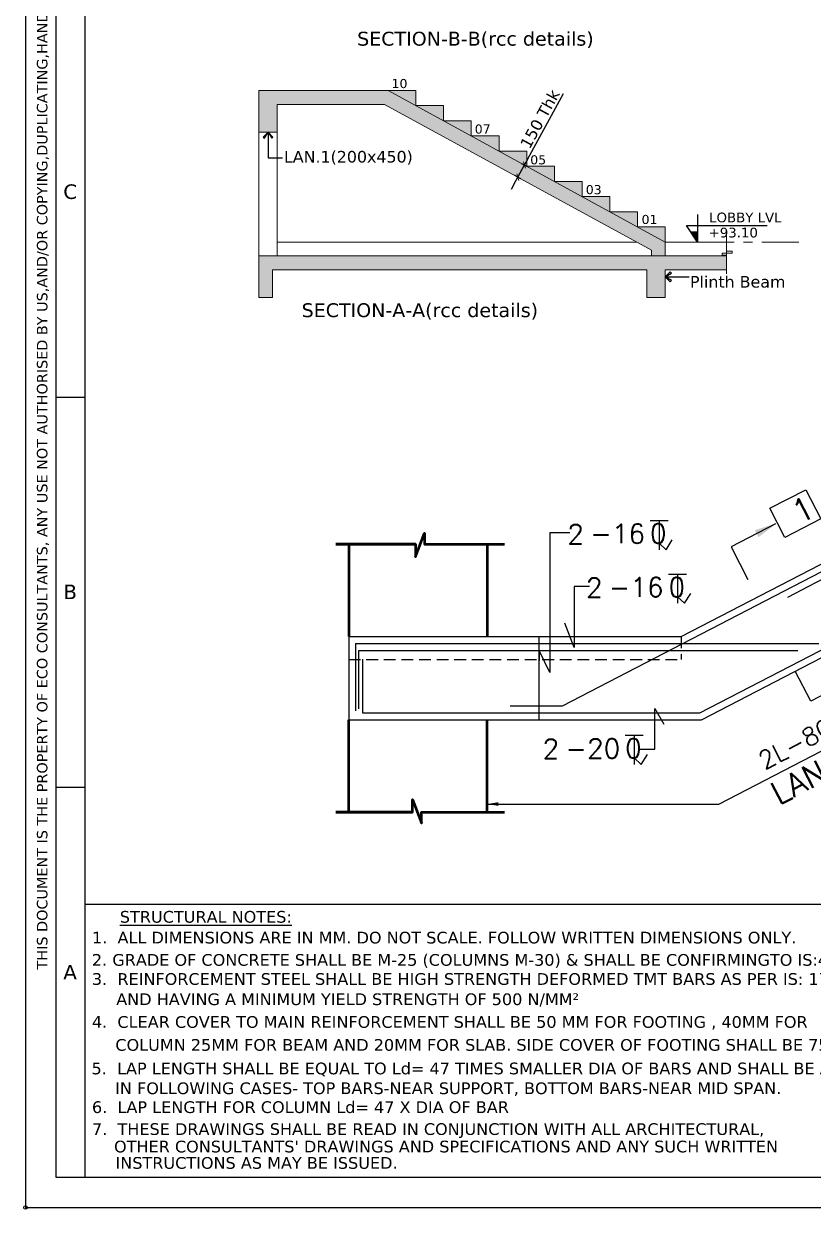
# Model space of a CAD drawing. Extents: x 1878645 to 3043969, y -1160829 to -603973.
# Drawn here: x 2309288 to 2317833, y -794596 to -781772 of the extents above; entities that cross this region are included whole.
import ezdxf
from ezdxf.enums import TextEntityAlignment as Align

# ---------------------------------------------------------------- set-up
doc = ezdxf.new("R2010")
doc.units = 0
doc.header["$LTSCALE"] = 100
doc.header["$PDMODE"] = 66
doc.linetypes.add('Grids', pattern=[7, 4, -1, 1, -1])
doc.linetypes.add('Hidden', pattern=[9.525, 6.35, -3.175])
doc.layers.get('Defpoints').update_dxf_attribs({"lineweight": 0})
for name, color, linetype in [('A-ANNO-SYMB', 4, 'Continuous'), ('A-ANNO-TEXT', 8, 'Continuous'), ('B-TXT', 7, 'Continuous'), ('BM-ECO', 2, 'Hidden'), ('Dim', 3, 'Continuous'), ('ECO-NOTES', 7, 'Continuous'), ('REINFORCE', 5, 'Continuous'), ('SLAB.LINE', 4, 'Continuous'), ('Text', 31, 'Continuous')]:
    doc.layers.add(name, color=color, linetype=linetype)
for name, color, linetype, lineweight in [('A-FLOR-PATT', 8, 'Continuous', 0), ('A-GRID', 8, 'Grids', 0), ('A-WALL-BRCK', 7, 'Continuous', 0), ('coloumn', 30, 'Continuous', 53), ('staircase', 8, 'Continuous', 25)]:
    doc.layers.add(name, color=color, linetype=linetype, lineweight=lineweight)
doc.styles.add('ROMANS', font='simplex.shx', dxfattribs={"width": 0.75})
doc.styles.add('ROMDIM', font='simplex.shx', dxfattribs={"height": 250})
doc.styles.add('sobha.sed', font='swisscl.ttf', dxfattribs={"width": 0.8})
doc.styles.get("Standard").update_dxf_attribs({"font": 'verdana.ttf'})
doc.dimstyles.new('DIM-050', dxfattribs={"dimscale": 50, "dimtxt": 2, "dimasz": 1.5, "dimexe": 0, "dimexo": 0, "dimgap": 0.5, "dimtad": 1, "dimdec": 0, "dimzin": 0, "dimdsep": 46, "dimtxsty": 'Standard', "dimblk": 'TAG-DIM-ARROW', "dimcen": 1, "dimclre": 8, "dimclrt": 7, "dimadec": 0, "dimazin": 0, "dimtfac": 1, "dimtdec": 0, "dimtmove": 0, "dimatfit": 3, "dimldrblk": 'TAG-LED-ARROW', "dimfxl": 1, "dimtfill": 1, "dimtolj": 1, "dimtzin": 0, "dimlwd": -1, "dimlwe": 5, "dimarcsym": 0})

# ---------------------------------------------------------------- blocks, each defined once
blk = doc.blocks.new('TAG - LEVEL VERTICAL')
blk.add_hatch(color=256).paths.add_polyline_path([(0, 1.65), (0, 4.34), (-1.75, 4.34)])
for p, q in [((0, 8.83), (0, 1.65)), ((-2.83, 6), (17.95, 6)), ((0, 1.65), (-2.83, 6)), ((-1.75, 4.34), (0, 4.34))]:
    blk.add_line(p, q)
at = {"color": 7}
for tag, p in [('LVL', (3.03, 6.78)), ('HEIGHT', (2.91, 2.89))]:
    blk.add_attdef(tag, p, '', height=2.5, dxfattribs=at)
blk = doc.blocks.new('TAG-DIM-ARROW')
for p, q in [((-1, 0), (0, 0)), ((0, -0.5), (0, 0.5))]:
    blk.add_line(p, q)
at = {"lineweight": 20}
blk.add_line((-0.35, -0.35), (0.35, 0.35), dxfattribs=at)
blk = doc.blocks.new('TAG-LED-ARROW')
blk.add_line((0, 0), (-1, 0))
blk.add_lwpolyline([(-0.71, -0.71), (0, 0), (-0.71, 0.71), (-0.88, 0.53), (0, 0), (-0.88, -0.53)], close=True)
blk = doc.blocks.new('A2')
at = {"layer": 'Dim', "linetype": 'ByBlock', "lineweight": -2, "extrusion": (0, 0, -1)}
blk.add_lwpolyline([(6, 0), (12.2, 0)], dxfattribs=at)
blk.add_solid([(6, -1), (0, 0), (6, 1)], dxfattribs=at)
blk = doc.blocks.new('A3')
at = {"layer": 'Dim', "linetype": 'ByBlock', "lineweight": -2}
blk.add_line((0, 3.59), (0, -3.59), dxfattribs=at)
blk.add_blockref('A2', (0, 0), dxfattribs=at)
blk = doc.blocks.new('T-V')
at = {"layer": 'B-TXT', "linetype": 'Continuous'}
for p, q in [((1348, 187), (1582, 187)), ((1465, 187), (1465, -191)), ((1465, -106), (1555, -191)), ((1555, -191), (1637, -63))]:
    blk.add_line(p, q, dxfattribs=at)
at = {"layer": 'B-TXT', "linetype": 'Continuous', "style": 'ROMANS'}
for s, p in [('-', (571, -107)), ('0', (1347, -107))]:
    blk.add_text(s, height=250, dxfattribs=at).set_placement(p)
blk.add_attdef('T', text='', height=250, dxfattribs=at).set_placement((490, -113), align=Align.RIGHT)
blk.add_attdef('V', (854, -108), '', height=250, dxfattribs=at)
blk = doc.blocks.new('*D1296')
at = {"layer": 'Defpoints', "color": 0, "transparency": 16777216}
for p in [(2314732, -783314), (2314635, -783432), (2314660, -783446)]:
    blk.add_point(p, dxfattribs=at)
at = {"layer": 'Dim', "color": 0, "transparency": 16777216}
for p, q in [((2314743, -783235), (2315130, -782525)), ((2314635, -783432), (2314707, -783300)), ((2314599, -783498), (2314563, -783564))]:
    blk.add_line(p, q, dxfattribs=at)
at = {"layer": 'Dim', "color": 8, "linetype": 'Hidden', "lineweight": 5, "transparency": 16777216}
for p, q in [((2314732, -783314), (2314707, -783300)), ((2314660, -783446), (2314635, -783432))]:
    blk.add_line(p, q, dxfattribs=at)
at = {"layer": 'Dim', "color": 0, "transparency": 16777216, "xscale": 75, "yscale": 75, "zscale": 75}
for p, rotation in [((2314707, -783300), 241.3362117109621), ((2314635, -783432), 61.33621171096212)]:
    blk.add_blockref('TAG-DIM-ARROW', p, dxfattribs=dict(at, rotation=rotation))
at = {"layer": 'Dim', "color": 7, "transparency": 16777216, "insert": (2314875, -782802), "char_height": 125, "attachment_point": 5, "rotation": 61.3362, "bg_fill": 3, "box_fill_scale": 1.1, "bg_fill_color": 256, "bg_fill_true_color": 13158600, "bg_fill_transparency": 0}
blk.add_mtext('\\A1;150 Thk', dxfattribs=at)

msp = doc.modelspace()

# ---------------------------------------------------------------- hatches: boundary and pattern name
at = {"layer": 'Dim', "transparency": 33554546}
h = msp.add_hatch(color=8, dxfattribs=at)
h.paths.add_polyline_path([(2311831.99521, -782494.07027), (2311831.99521, -782944.07027), (2312031.99521, -782944.07027), (2312031.99521, -782644.07027), (2313193.67152, -782644.07027), (2316081.99521, -784223.02056), (2316081.99521, -784284.07027), (2316231.99521, -784284.07027), (2316231.99521, -784134.07082), (2313231.99521, -782494.07027)])
h.paths.add_polyline_path([(2313531.99521, -782658.07033), (2313531.99521, -782494.07027), (2313231.99521, -782494.07027)], flags=17)
h.paths.add_polyline_path([(2313831.99521, -782658.07027), (2313531.99511, -782658.07027), (2313831.99521, -782822.07038)], flags=17)
h.paths.add_polyline_path([(2314131.99521, -782822.07027), (2313831.99501, -782822.07027), (2314131.99521, -782986.07044)], flags=17)
h.paths.add_polyline_path([(2314431.99521, -782986.07027), (2314131.99491, -782986.07027), (2314431.99521, -783150.07049)], flags=17)
h.paths.add_polyline_path([(2314731.99521, -783314.07055), (2314731.99521, -783150.07027), (2314431.99481, -783150.07027)], flags=17)
h.paths.add_polyline_path([(2315031.99521, -783478.0706), (2315031.99521, -783314.07027), (2314731.99471, -783314.07027)], flags=17)
h.paths.add_polyline_path([(2315331.99521, -783478.07027), (2315031.99461, -783478.07027), (2315331.99521, -783642.07066)], flags=17)
h.paths.add_polyline_path([(2315631.99521, -783642.07027), (2315331.99451, -783642.07027), (2315631.99521, -783806.07071)], flags=17)
h.paths.add_polyline_path([(2315931.99521, -783806.07027), (2315631.99441, -783806.07027), (2315931.99521, -783970.07077)], flags=17)
h.paths.add_polyline_path([(2316231.99521, -784134.07082), (2316231.99521, -783970.07027), (2315931.99431, -783970.07027)], flags=17)
h.paths.add_polyline_path([(2316892.48495, -784434.07027), (2316892.48495, -784284.07027), (2311831.99521, -784284.07027), (2311831.99521, -784734.07027), (2311981.99521, -784734.07027), (2311981.99521, -784434.07027), (2316031.99521, -784434.07027), (2316031.99521, -784734.07027), (2316231.99521, -784734.07027), (2316231.99521, -784434.07027)])

# ---------------------------------------------------------------- linework, layer by layer
at = {"color": 35}
for p, q in [((2309306.67067, -768620.34418), (2309306.67067, -794576.76883)), ((2309306.67067, -794576.76883), (2345023.51701, -794576.76883))]:
    msp.add_line(p, q, dxfattribs=at)
for p, q in [((2309634.11708, -768935.1965), (2309634.11708, -794249.32243)), ((2309948.96939, -769250.04881), (2309948.96939, -794249.32243)), ((2309634.11708, -785811.28045), (2309948.96939, -785811.28045)), ((2309634.11708, -790030.30144), (2309948.96939, -790030.30144)), ((2344708.66469, -791297.51176), (2309948.96939, -791297.51176)), ((2309634.11708, -794249.32243), (2344708.66469, -794249.32243))]:
    msp.add_line(p, q)
msp.add_circle((2309306.67067, -794576.76883), 18.89114)
at = {"layer": 'A-FLOR-PATT'}
for points in [[(2312031.99521, -784134.07027), (2315919.28128, -784134.07027)], [(2316231.99421, -784134.07027), (2316892.48495, -784134.07027), (2316892.48495, -784284.07027)]]:
    msp.add_lwpolyline(points, dxfattribs=at)
at = {"layer": 'A-GRID'}
msp.add_line((2317676.57286, -784134.07027), (2316231.99421, -784134.07027), dxfattribs=at)
at = {"layer": 'A-WALL-BRCK'}
for p, q in [((2311831.99521, -782944.07027), (2311831.99521, -784284.07027)), ((2312031.99521, -782944.07027), (2312031.99521, -784284.07027))]:
    msp.add_line(p, q, dxfattribs=at)
at = {"layer": 'B-TXT'}
for points in [[(2315197.15064, -787279.96005), (2314981.59108, -787279.96005), (2314981.59108, -788790.47926), (2314867.05919, -788550.19803), (2314867.05919, -788660.76021)], [(2315950.68524, -789618.79735), (2316117.17913, -789618.79735), (2316117.17913, -789177.77748), (2316217.39416, -789349.35817)]]:
    msp.add_lwpolyline(points, dxfattribs=at)
at = {"layer": 'B-TXT', "elevation": -0.00868}
msp.add_lwpolyline([(2315410.14361, -787858.96856), (2315243.64972, -787858.96856), (2315243.64972, -788518.10258), (2315143.43469, -788255.49484)], dxfattribs=at)
at = {"layer": 'BM-ECO', "linetype": 'Continuous'}
for p, q in [((2316404.99649, -788400.19803), (2319361.64529, -786870.0026)), ((2316624.08955, -789300.19803), (2319580.73835, -787770.0026)), ((2312804.99649, -788400.19803), (2312804.99649, -789300.19803)), ((2312804.99649, -788400.19803), (2316404.99649, -788400.19803)), ((2312804.99649, -789300.19803), (2316624.08955, -789300.19803))]:
    msp.add_line(p, q, dxfattribs=at)
at = {"layer": 'coloumn'}
for p, q in [((2313526.94239, -787400.12117), (2312664.2923, -787400.12117)), ((2312804.99649, -787400.12117), (2312804.99649, -788400.19803)), ((2314304.99649, -787400.12117), (2314304.99649, -788400.19803)), ((2312804.99649, -790300.27489), (2312804.99649, -789300.19803)), ((2314304.99649, -790300.27489), (2314304.99649, -789300.19803)), ((2313497.09926, -790300.27489), (2312664.2923, -790300.27489))]:
    msp.add_line(p, q, dxfattribs=at)
for points in [[(2312664.2923, -787400.12117), (2313526.94239, -787400.12117), (2313526.94239, -787537.281), (2313624.57979, -787283.03381), (2313624.57979, -787400.12117), (2314491.40254, -787400.12117)], [(2312664.2923, -790300.27489), (2313497.09926, -790300.27489), (2313497.09926, -790163.11506), (2313594.73666, -790417.36225), (2313594.73666, -790300.27489), (2314491.40254, -790300.27489)]]:
    msp.add_lwpolyline(points, dxfattribs=at)
at = {"layer": 'Dim', "color": 3, "ltscale": 750}
for p, q in [((2316809.34815, -790212.52867), (2319765.99696, -788682.33324)), ((2314304.99649, -790212.52867), (2316809.34815, -790212.52867))]:
    msp.add_line(p, q, dxfattribs=at)
at = {"layer": 'Dim', "elevation": 4156.24177}
msp.add_lwpolyline([(2317363.77353, -787013.65593), (2317751.61592, -786812.92784), (2317914.67713, -787128.63996), (2317527.09961, -787329.23097)], close=True, dxfattribs=at)
at = {"layer": 'Dim', "linetype": 'ByBlock', "elevation": 4156.24177}
msp.add_lwpolyline([(2317422.87869, -787183.11829), (2316943.16415, -787431.39487), (2317124.91122, -787782.56256)], dxfattribs=at)
at = {"layer": 'Dim', "linetype": 'ByBlock'}
msp.add_lwpolyline([(2318286.27246, -788851.34873), (2317806.55793, -789099.62531), (2317638.61849, -788775.13644)], dxfattribs=at)
msp.add_solid([(2317200.39969, -787250.59544, 4156.24177), (2317445.43657, -787171.44345, 4156.24177), (2317239.31584, -787325.78838, 4156.24177)], dxfattribs=at)
at = {"layer": 'REINFORCE'}
for p, q in [((2315119.01696, -789150.19803), (2319379.90305, -786945.0026)), ((2316605.83179, -789225.19803), (2320866.71789, -787020.0026)), ((2317557.14996, -787972.80645), (2318093.92352, -787695.0026)), ((2314864.09409, -788400.19803), (2314864.09409, -789300.19803)), ((2312879.99649, -788475.19803), (2317891.81133, -788475.19803)), ((2312879.99649, -788475.19803), (2312879.99649, -789204.64158)), ((2312916.47375, -788550.19803), (2317665.32978, -788550.19803)), ((2312916.47375, -789183.64991), (2312916.47375, -788550.19803)), ((2312954.99649, -788645.42192), (2312954.99649, -789225.19803)), ((2314554.03501, -789150.19803), (2315119.01696, -789150.19803)), ((2312954.99649, -789225.19803), (2316605.83179, -789225.19803))]:
    msp.add_line(p, q, dxfattribs=at)
at = {"layer": 'SLAB.LINE', "linetype": 'Hidden', "ltscale": 0.2}
for p in [(2316404.99649, -788400.19803), (2312804.99649, -788650.19803)]:
    msp.add_line(p, (2316404.99649, -788650.19803), dxfattribs=at)
at = {"layer": 'staircase', "color": 144, "lineweight": 9, "ltscale": 20}
for p, q in [((2311831.99521, -782944.07027), (2311831.99521, -782494.07027)), ((2311831.99521, -782494.07027), (2313531.99521, -782494.07027)), ((2313231.99521, -782494.07027), (2316231.99421, -784134.07027)), ((2313531.99521, -782494.07027), (2313531.99521, -782658.07027)), ((2313193.67152, -782644.07027), (2312031.99521, -782644.07027)), ((2312031.99521, -782644.07027), (2312031.99521, -782944.07027)), ((2313193.67152, -782644.07027), (2316081.99521, -784223.02056)), ((2313531.99521, -782658.07027), (2313831.99521, -782658.07027)), ((2313831.99521, -782658.07027), (2313831.99521, -782822.07027)), ((2313831.99521, -782822.07027), (2314131.99521, -782822.07027)), ((2314131.99521, -782822.07027), (2314131.99521, -782986.07027)), ((2312031.99521, -782944.07027), (2311831.99521, -782944.07027)), ((2314131.99521, -782986.07027), (2314431.99521, -782986.07027)), ((2314431.99521, -782986.07027), (2314431.99521, -783150.07027)), ((2314431.99521, -783150.07027), (2314731.99521, -783150.07027)), ((2314731.99521, -783150.07027), (2314731.99521, -783314.07027)), ((2314731.99521, -783314.07027), (2315031.99521, -783314.07027)), ((2315031.99521, -783314.07027), (2315031.99521, -783478.07027)), ((2315031.99521, -783478.07027), (2315331.99521, -783478.07027)), ((2315331.99521, -783478.07027), (2315331.99521, -783642.07027)), ((2315331.99521, -783642.07027), (2315631.99521, -783642.07027)), ((2315631.99521, -783642.07027), (2315631.99521, -783806.07027)), ((2315631.99521, -783806.07027), (2315931.99521, -783806.07027)), ((2315931.99521, -783806.07027), (2315931.99521, -783970.07027)), ((2315931.99521, -783970.07027), (2316231.99521, -783970.07027)), ((2316231.99521, -783970.07027), (2316231.99521, -784284.07027)), ((2316081.99521, -784223.02056), (2316081.99521, -784284.07027))]:
    msp.add_line(p, q, dxfattribs=at)
for points in [[(2316892.48495, -784014.29684), (2316892.48495, -784230.85974), (2316954.10541, -784230.85974), (2316954.10541, -784253.07439), (2316846.34749, -784253.07439), (2316846.34749, -784274.60018), (2316892.48495, -784274.60018), (2316892.48495, -784478.97687)], [(2316892.48495, -784434.07027), (2316231.99521, -784434.07027), (2316231.99521, -784734.07027), (2316031.99521, -784734.07027), (2316031.99521, -784434.07027), (2311981.99521, -784434.07027), (2311981.99521, -784734.07027), (2311831.99521, -784734.07027), (2311831.99521, -784284.07027), (2316892.48495, -784284.07027)]]:
    msp.add_lwpolyline(points, dxfattribs=at)

# ---------------------------------------------------------------- block references
at = {"layer": 'A-ANNO-SYMB', "xscale": 42.00000000000001, "yscale": 42.00000000000001, "zscale": 42.00000000000001}
msp.add_blockref('TAG - LEVEL VERTICAL', (2316578.59788, -784204.69509), dxfattribs=at).add_auto_attribs({'LVL': 'LOBBY LVL', 'HEIGHT': '+93.10'})
at = {"layer": 'Dim', "color": 3, "xscale": -20, "yscale": 20, "zscale": 20}
msp.add_blockref('A3', (2314304.99649, -790212.52867), dxfattribs=at)
at = {"layer": 'Text', "xscale": 0.8340490324248094, "yscale": 0.8340490324248094, "zscale": 0.8340490324248094}
for p, values in [((2314942.37948, -787301.965, 417.71816), {'T': '2', 'V': '16'}), ((2315143.2579, -787880.97351, 417.70948), {'T': '2', 'V': '16'}), ((2314673.9503, -789624.50756), {'T': '2', 'V': '20'})]:
    msp.add_blockref('T-V', p, dxfattribs=at).add_auto_attribs(values)

# ---------------------------------------------------------------- texts
msp.add_text('THIS DOCUMENT IS THE PROPERTY OF ECO CONSULTANTS, ANY USE NOT AUTHORISED BY US,AND/OR COPYING,DUPLICATING,HANDING,OVER TO THIRD PARTIES EITHER IN FULL OR IN PART WITHOUT PERMISSIONS IS LIABLE TO CLAIMS.', height=113.34683252, rotation=90).set_placement((2309544.02999, -792001.63055))
for s, p in [('C', (2309715.9668, -783667.16082)), ('B', (2309715.9668, -787995.75961)), ('A', (2309715.9668, -792109.12422))]:
    msp.add_text(s, height=157.42616).set_placement(p)
at = {"linetype": 'Continuous', "style": 'ROMDIM'}
for s, height, p in [('2L-80@150 C/C', 194.4, (2317305.51314, -789845.36897, -0.08639)), ('LAN.1(200x450) ', 250, (2317459.17987, -790227.47576, 0.07541))]:
    msp.add_text(s, height=height, rotation=27.363546927, dxfattribs=at).set_placement(p)
at = {"layer": 'A-ANNO-TEXT', "color": 7}
for s, height, p in [('SECTION-B-B(rcc details)', 150, (2312896.9095, -782008.82314)), ('LAN.1(200x450)', 125, (2312104.52583, -783272.97612, 46.28559)), ('Plinth Beam', 125, (2316498.92439, -784625.70959, 46.28559)), ('SECTION-A-A(rcc details)', 150, (2312295.89558, -784945.55128))]:
    msp.add_text(s, height=height, dxfattribs=at).set_placement(p)
at = {"layer": 'A-ANNO-TEXT'}
for s, p in [('10', (2313354.98139, -782418.75609)), ('07', (2314254.98139, -782910.75609)), ('05', (2314856.03901, -783243.81338)), ('03', (2315456.63392, -783566.34966)), ('01', (2316060.86441, -783888.88595))]:
    msp.add_text(s, height=98.425, dxfattribs=at).set_placement(p, align=Align.MIDDLE_CENTER)
at = {"layer": 'Dim', "color": 6, "insert": (2309991.70795, -790534.05733), "char_height": 100, "attachment_point": 4, "style": 'sobha.sed'}
msp.add_mtext('\\A1;', dxfattribs=at)
at = {"layer": 'ECO-NOTES'}
for s, p in [('%%USTRUCTURAL NOTES:', (2310327.906, -791495.44002)), ('1.  ALL DIMENSIONS ARE IN MM. DO NOT SCALE. FOLLOW WRITTEN DIMENSIONS ONLY.', (2310027.12308, -791720.40309)), ('3.  REINFORCEMENT STEEL SHALL BE HIGH STRENGTH DEFORMED TMT BARS AS PER IS: 1786-2008', (2310025.83472, -792168.04102)), ('4.  CLEAR COVER TO MAIN REINFORCEMENT SHALL BE 50 MM FOR FOOTING , 40MM FOR ', (2310025.83472, -792632.79537)), ('COLUMN 25MM FOR BEAM AND 20MM FOR SLAB. SIDE COVER OF FOOTING SHALL BE 75 MM. ', (2310279.62569, -792881.014)), ('5.  LAP LENGTH SHALL BE EQUAL TO Ld= 47 TIMES SMALLER DIA OF BARS AND SHALL BE AVOIDED  ', (2310021.92188, -793135.64658)), ('  IN FOLLOWING CASES- TOP BARS-NEAR SUPPORT, BOTTOM BARS-NEAR MID SPAN. ', (2310167.35934, -793349.97892)), ('6.  LAP LENGTH FOR COLUMN Ld= 47 X DIA OF BAR  ', (2310026.64731, -793554.09391)), ('7.  THESE DRAWINGS SHALL BE READ IN CONJUNCTION WITH ALL ARCHITECTURAL,', (2310026.97302, -793791.47153)), ("OTHER CONSULTANTS' DRAWINGS AND SPECIFICATIONS AND ANY SUCH WRITTEN", (2310265.39602, -793980.41286)), ('INSTRUCTIONS AS MAY BE ISSUED.', (2310281.66059, -794157.43149))]:
    msp.add_text(s, height=126.642777, dxfattribs=at).set_placement(p)
at = {"layer": 'ECO-NOTES', "color": 1}
for s, p in [('2. GRADE OF CONCRETE SHALL BE M-25 (COLUMNS M-30) & SHALL BE CONFIRMINGTO IS:456-2000. ', (2310025.83472, -791961.49361)), (' AND HAVING A MINIMUM YIELD STRENGTH OF 500 N/MM²  ', (2310234.21961, -792386.91242))]:
    msp.add_text(s, height=126.642777, dxfattribs=at).set_placement(p)
at = {"layer": 'Text', "linetype": 'Continuous', "style": 'ROMDIM'}
msp.add_text('1', height=250, rotation=27.363546927, dxfattribs=at).set_placement((2317684.86524, -787188.80713, 4156.31717))

# ---------------------------------------------------------------- leaders
at = {"layer": 'Dim'}
for points, override in [([(2311931.99521, -782944.07027), (2311931.99521, -783222.22543), (2312089.92224, -783222.22543)], {"dimgap": 0.5, "dimtad": 0, "dimfxl": 0.18, "dimarcsym": 1}), ([(2316231.99521, -784509.07027), (2316490.4093, -784509.07027)], {"dimtad": 0, "dimfxl": 0.18, "dimarcsym": 1})]:
    msp.add_leader(points, dimstyle='DIM-050', override=override, dxfattribs=at)

# ---------------------------------------------------------------- next in the draw order: dimensions: what is measured, and where the dimension line sits
dim = msp.add_linear_dim(base=(2314634.87449, -783431.92799), p1=(2314731.99471, -783314.07027), p2=(2314660.04447, -783445.68748), angle=241.336211711, text='150 Thk', dimstyle='DIM-050', override={"dimtxt": 2.5, "dimtxsty": 'Standard', "dimblk": 'TAG-DIM-ARROW', "dimfxl": 0.18, "dimtfill": 1, "dimtfillclr": 0, "dimarcsym": 1}, dxfattribs=at)
dim.commit()
dim.dimension.update_dxf_attribs({"geometry": '*D1296', "text_midpoint": (2314955.29776, -782845.78377), "dimtype": 161})

doc.saveas('drawing.dxf')
